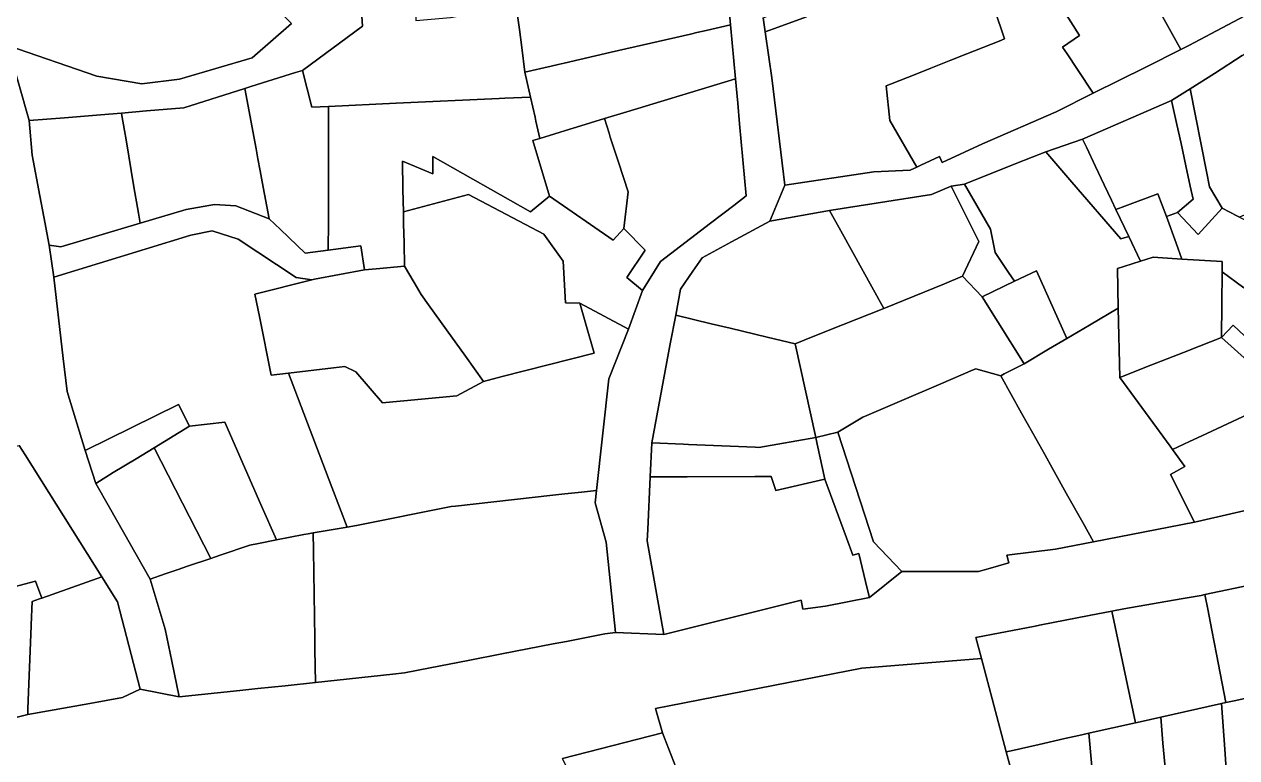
# Model space of a CAD drawing. Header units: inches. Extents: x 469449 to 472390, y 1000542 to 1004361.
# Drawn here: x 471988.6 to 472167, y 1001807 to 1001914.9 of the extents above; entities that cross this region are included whole.
import ezdxf

# ---------------------------------------------------------------- set-up
doc = ezdxf.new("R2010")
doc.units = ezdxf.units.IN
doc.header["$MEASUREMENT"] = 0
doc.layers.add('Gulele_10_07_New_Parcel', color=7, linetype='Continuous')

msp = doc.modelspace()

# ---------------------------------------------------------------- linework, layer by layer
at = {"layer": 'Gulele_10_07_New_Parcel'}
for points in [[(472171.43, 1001917.83), (472159.96, 1001911.75), (472158.8, 1001911.17), (472156.35, 1001915.58), (472152.29, 1001922.91), (472150.27, 1001926.55), (472147.6, 1001931.38), (472151.15, 1001933.8), (472157.44, 1001938.1), (472156.61, 1001939.12), (472157.27, 1001939.66), (472159.89, 1001941.8), (472161.18, 1001942.85), (472164.44, 1001945.51), (472166.41, 1001942.28), (472169.57, 1001937.08)], [(472097.35, 1001915.8), (472097.62, 1001913.75), (472098.15, 1001910.03), (472098.59, 1001906.99), (472100.55, 1001891.21), (472098.32, 1001885.88), (472092.68, 1001882.85), (472088.34, 1001880.52), (472087, 1001878.54), (472085.19, 1001875.89), (472084.47, 1001872.06), (472083.67, 1001867.83), (472080.94, 1001853.29), (472080.71, 1001848.29), (472080.35, 1001840.55), (472080.28, 1001838.88), (472082.74, 1001825.08), (472075.61, 1001825.38), (472074.25, 1001838.68), (472072.64, 1001844.48), (472072.84, 1001846.28), (472074.63, 1001862.7), (472077.53, 1001870), (472079.57, 1001875.68), (472082.25, 1001879.97), (472089.57, 1001885.58), (472093, 1001888.21), (472094.85, 1001889.63), (472093.87, 1001900.22), (472093.59, 1001903.28), (472093.26, 1001906.86), (472092.53, 1001914.78), (472092.08, 1001919.62)], [(472131.38, 1001917.08), (472132.86, 1001912.71), (472132.08, 1001912.4), (472127.29, 1001910.5), (472124.96, 1001909.57), (472122, 1001908.4), (472119.95, 1001907.59), (472116.06, 1001906.05), (472115.43, 1001905.8), (472115.97, 1001900.73), (472119.93, 1001893.86), (472118.95, 1001893.41), (472113.64, 1001893.14), (472100.55, 1001891.21), (472098.59, 1001906.99), (472098.15, 1001910.03), (472097.62, 1001913.75), (472099.53, 1001914.45), (472103.7, 1001915.98)], [(472167.82, 1001910.25), (472163.75, 1001907.64), (472160.18, 1001905.36), (472157.44, 1001903.63), (472144.34, 1001897.96), (472138.93, 1001896.09), (472136.94, 1001895.3), (472134.43, 1001894.31), (472126.98, 1001891.36), (472125.02, 1001891.07), (472122.13, 1001889.8), (472107.38, 1001887.54), (472107.09, 1001887.49), (472098.32, 1001885.88), (472100.55, 1001891.21), (472113.64, 1001893.14), (472118.95, 1001893.41), (472119.93, 1001893.86), (472120.56, 1001894.15), (472123.29, 1001895.39), (472123.66, 1001894.53), (472129.6, 1001897.26), (472140.44, 1001901.98), (472145.9, 1001904.71), (472153.63, 1001908.58), (472158.8, 1001911.17), (472159.96, 1001911.75), (472171.43, 1001917.83)], [(472038.3, 1001916.07), (472038.37, 1001914.6), (472029.58, 1001908.09), (472028.51, 1001907.75), (472021.98, 1001905.69), (472021.07, 1001905.4), (472012.08, 1001902.56), (472006.63, 1001902.11), (472002.92, 1001901.81), (471999.86, 1001901.56), (471994.53, 1001901.12), (471989.36, 1001900.7), (471986.22, 1001911.73), (471999.3, 1001907.23), (472005.9, 1001906.11), (472011.48, 1001906.81), (472022.15, 1001909.92), (472027.95, 1001914.96)], [(471986.22, 1001911.73), (471989.36, 1001900.7), (471989.78, 1001895.62), (471990.91, 1001889.61), (471991.49, 1001886.53), (471992.27, 1001882.37), (471992.98, 1001877.66), (471994.35, 1001865.68), (471994.91, 1001860.82), (471997.59, 1001852.18), (471999.14, 1001847.32), (472001.14, 1001843.79), (472007.13, 1001833.24), (472009.33, 1001825.85), (472010.31, 1001821.18), (472011.42, 1001815.89), (472005.69, 1001817.03), (472002.36, 1001829.89), (472000.03, 1001833.59), (471996.8, 1001838.72), (471988.74, 1001851.51), (471987.87, 1001852.9)], [(471985.17, 1001812.33), (471989.14, 1001813.33), (471998.29, 1001814.95), (472003.07, 1001815.8), (472005.69, 1001817.03), (472011.42, 1001815.89), (472020.32, 1001816.84), (472023, 1001817.13), (472027.01, 1001817.55), (472031.46, 1001818.03), (472042.86, 1001819.25), (472044.57, 1001819.43), (472048.35, 1001820.16), (472053.91, 1001821.25), (472058.9, 1001822.22), (472066.46, 1001823.69), (472068.42, 1001824.07), (472074.06, 1001825.17), (472075.61, 1001825.38), (472082.74, 1001825.08), (472092.74, 1001827.6), (472102.92, 1001830.16), (472103.18, 1001828.83), (472106.52, 1001829.26), (472112.98, 1001830.53), (472117.72, 1001834.34), (472129.04, 1001834.34), (472130.43, 1001834.75), (472133.5, 1001835.65), (472133.18, 1001836.78), (472140.36, 1001837.63), (472145.93, 1001838.72), (472160.82, 1001841.63), (472161.23, 1001841.71), (472166.13, 1001842.84), (472171.27, 1001844.02)], [(472169.83, 1001832.54), (472162.34, 1001830.95), (472161.77, 1001830.83), (472158.86, 1001830.32), (472150.42, 1001828.86), (472148.65, 1001828.52), (472145.3, 1001827.87), (472138.25, 1001826.51), (472137.11, 1001826.28), (472132.21, 1001825.34), (472128.62, 1001824.64), (472129.44, 1001821.54), (472111.84, 1001820.15), (472081.5, 1001814.21), (472082.54, 1001810.61), (472067.8, 1001806.82)]]:
    msp.add_lwpolyline(points, dxfattribs=at)
for points in [[(472011.48, 1001906.81), (472005.9, 1001906.11), (471999.3, 1001907.23), (471986.22, 1001911.73), (471983.99, 1001919.04), (472008.06, 1001934.57), (472027.95, 1001914.96), (472022.15, 1001909.92)], [(472153.63, 1001908.58), (472145.9, 1001904.71), (472143.57, 1001908.23), (472142.06, 1001910.52), (472141.4, 1001911.52), (472143.88, 1001913.2), (472139.71, 1001919.84), (472138.93, 1001921.08), (472141.75, 1001922.57), (472138.84, 1001927.48), (472144.18, 1001929.86), (472147.6, 1001931.38), (472150.27, 1001926.55), (472152.29, 1001922.91), (472156.35, 1001915.58), (472158.8, 1001911.17)], [(472066.13, 1001908.71), (472062.29, 1001907.83), (472061.82, 1001911.44), (472061.47, 1001914.11), (472061.01, 1001917.59), (472064.72, 1001918.25), (472065.47, 1001918.59), (472072.91, 1001922.02), (472076.56, 1001923.69), (472082.99, 1001926.65), (472089.59, 1001928.83), (472091.19, 1001929.36), (472092.08, 1001919.62), (472092.53, 1001914.78), (472088.96, 1001913.96), (472087.59, 1001913.64), (472086.65, 1001913.43), (472074.97, 1001910.74), (472068.04, 1001909.15), (472067.19, 1001908.96)], [(472115.57, 1001920.33), (472114.16, 1001919.82), (472109.44, 1001918.08), (472103.7, 1001915.98), (472099.53, 1001914.45), (472097.62, 1001913.75), (472097.35, 1001915.8), (472103.64, 1001918.25), (472114.68, 1001922.53)], [(472129.6, 1001897.26), (472123.66, 1001894.53), (472123.29, 1001895.39), (472120.56, 1001894.15), (472119.93, 1001893.86), (472115.97, 1001900.73), (472115.43, 1001905.8), (472116.06, 1001906.05), (472119.95, 1001907.59), (472122, 1001908.4), (472124.96, 1001909.57), (472127.29, 1001910.5), (472132.08, 1001912.4), (472132.86, 1001912.71), (472131.38, 1001917.08), (472138.93, 1001921.08), (472139.71, 1001919.84), (472143.88, 1001913.2), (472141.4, 1001911.52), (472142.06, 1001910.52), (472143.57, 1001908.23), (472145.9, 1001904.71), (472140.44, 1001901.98)], [(472061.01, 1001917.59), (472061.47, 1001914.11), (472061.82, 1001911.44), (472062.29, 1001907.83), (472063.11, 1001904.15), (472059.34, 1001903.98), (472058.48, 1001903.94), (472043.35, 1001903.25), (472033.37, 1001902.79), (472030.92, 1001902.68), (472029.58, 1001908.09), (472038.37, 1001914.6), (472038.3, 1001916.07), (472046.21, 1001916.24), (472046.23, 1001915.43), (472051.34, 1001915.87), (472057.88, 1001917.03)], [(472068.87, 1001899.43), (472064.46, 1001898.08), (472063.9, 1001900.61), (472063.77, 1001901.19), (472063.11, 1001904.15), (472062.29, 1001907.83), (472066.13, 1001908.71), (472067.19, 1001908.96), (472068.04, 1001909.15), (472074.97, 1001910.74), (472086.65, 1001913.43), (472087.59, 1001913.64), (472088.96, 1001913.96), (472092.53, 1001914.78), (472093.26, 1001906.86), (472077.3, 1001901.99), (472073.97, 1001900.98), (472069.89, 1001899.74)], [(472171.27, 1001912.46), (472177.91, 1001897.85), (472184.73, 1001900.7), (472187.29, 1001894.82), (472170.56, 1001887.8), (472167.43, 1001886.48), (472167.15, 1001886.63), (472164.87, 1001887.8), (472163.02, 1001890.96), (472162.58, 1001893.19), (472160.18, 1001905.36), (472163.75, 1001907.64), (472167.82, 1001910.25)], [(472029.58, 1001908.09), (472030.92, 1001902.68), (472033.37, 1001902.79), (472033.36, 1001898.84), (472033.36, 1001898.23), (472033.36, 1001897.01), (472033.36, 1001894.12), (472033.36, 1001890.28), (472033.36, 1001885.86), (472033.35, 1001881.64), (472029.97, 1001881.2), (472026.3, 1001884.67), (472024.66, 1001886.23), (472023.64, 1001891.67), (472023.33, 1001893.31), (472023.01, 1001895.06), (472022.73, 1001896.52), (472021.07, 1001905.4), (472021.98, 1001905.69), (472028.51, 1001907.75)], [(472023.64, 1001891.67), (472024.66, 1001886.23), (472019.74, 1001888.17), (472016.63, 1001888.33), (472012.44, 1001887.63), (472005.67, 1001885.6), (472005.42, 1001887.08), (472004.76, 1001890.96), (472003.59, 1001897.85), (472003.35, 1001899.25), (472002.98, 1001901.45), (472002.92, 1001901.81), (472006.63, 1001902.11), (472012.08, 1001902.56), (472021.07, 1001905.4), (472022.73, 1001896.52), (472023.01, 1001895.06), (472023.33, 1001893.31)], [(472082.25, 1001879.97), (472079.57, 1001875.68), (472077.26, 1001877.61), (472080, 1001881.64), (472076.83, 1001884.81), (472077.47, 1001890.22), (472076.05, 1001894.59), (472074.85, 1001898.27), (472074.67, 1001898.83), (472073.97, 1001900.98), (472077.3, 1001901.99), (472093.26, 1001906.86), (472093.59, 1001903.28), (472093.87, 1001900.22), (472094.85, 1001889.63), (472093, 1001888.21), (472089.57, 1001885.58)], [(472063.45, 1001897.78), (472065.9, 1001889.6), (472063.1, 1001887.27), (472048.72, 1001895.43), (472048.72, 1001892.86), (472044.25, 1001894.71), (472044.34, 1001890.58), (472044.41, 1001887.28), (472044.42, 1001886.74), (472044.44, 1001885.49), (472044.5, 1001882.69), (472044.57, 1001879.29), (472040.42, 1001878.9), (472038.66, 1001878.73), (472038.12, 1001882.27), (472033.35, 1001881.64), (472033.36, 1001885.86), (472033.36, 1001890.28), (472033.36, 1001894.12), (472033.36, 1001897.01), (472033.36, 1001898.23), (472033.36, 1001898.84), (472033.37, 1001902.79), (472043.35, 1001903.25), (472058.48, 1001903.94), (472059.34, 1001903.98), (472063.11, 1001904.15), (472063.77, 1001901.19), (472063.9, 1001900.61), (472064.46, 1001898.08)], [(472160.18, 1001891.07), (472160.61, 1001889.14), (472158.3, 1001887.15), (472156.66, 1001886.58), (472155.43, 1001889.93), (472150.57, 1001888.1), (472149.25, 1001887.6), (472148.59, 1001888.99), (472147.52, 1001891.25), (472146.25, 1001893.93), (472144.89, 1001896.8), (472144.34, 1001897.96), (472157.44, 1001903.63), (472158.21, 1001900.11), (472158.82, 1001897.33), (472159.53, 1001894.06)], [(472162.58, 1001893.19), (472163.02, 1001890.96), (472164.87, 1001887.8), (472161.36, 1001883.93), (472158.3, 1001887.15), (472160.61, 1001889.14), (472160.18, 1001891.07), (472159.53, 1001894.06), (472158.82, 1001897.33), (472158.21, 1001900.11), (472157.44, 1001903.63), (472160.18, 1001905.36)], [(472005.67, 1001885.6), (471993.99, 1001882.1), (471992.27, 1001882.37), (471991.49, 1001886.53), (471990.91, 1001889.61), (471989.78, 1001895.62), (471989.36, 1001900.7), (471994.53, 1001901.12), (471999.86, 1001901.56), (472002.92, 1001901.81), (472002.98, 1001901.45), (472003.35, 1001899.25), (472003.59, 1001897.85), (472004.76, 1001890.96), (472005.42, 1001887.08)], [(472076.83, 1001884.81), (472075.28, 1001883.09), (472065.9, 1001889.6), (472063.45, 1001897.78), (472064.46, 1001898.08), (472068.87, 1001899.43), (472069.89, 1001899.74), (472073.97, 1001900.98), (472074.67, 1001898.83), (472074.85, 1001898.27), (472076.05, 1001894.59), (472077.47, 1001890.22)], [(472144.89, 1001896.8), (472146.25, 1001893.93), (472147.52, 1001891.25), (472148.59, 1001888.99), (472149.25, 1001887.6), (472151.13, 1001883.63), (472149.94, 1001883.3), (472142.76, 1001891.64), (472138.93, 1001896.09), (472144.34, 1001897.96)], [(472065.9, 1001889.6), (472075.28, 1001883.09), (472076.83, 1001884.81), (472080, 1001881.64), (472077.26, 1001877.61), (472079.57, 1001875.68), (472077.53, 1001870), (472070.34, 1001873.82), (472068.25, 1001873.87), (472067.9, 1001880.03), (472065.08, 1001884), (472053.98, 1001889.8), (472046.61, 1001887.86), (472044.41, 1001887.28), (472044.34, 1001890.58), (472044.25, 1001894.71), (472048.72, 1001892.86), (472048.72, 1001895.43), (472063.1, 1001887.27)], [(472142.76, 1001891.64), (472149.94, 1001883.3), (472151.13, 1001883.63), (472152.85, 1001879.99), (472150.39, 1001879.21), (472149.47, 1001878.92), (472149.59, 1001873.12), (472145.36, 1001870.62), (472142.02, 1001868.64), (472137.56, 1001878.6), (472134.33, 1001877.06), (472133.42, 1001878.34), (472131.48, 1001881.31), (472130.78, 1001884.74), (472126.98, 1001891.36), (472134.43, 1001894.31), (472136.94, 1001895.3), (472138.93, 1001896.09)], [(472134.33, 1001877.06), (472129.58, 1001874.78), (472126.69, 1001877.79), (472129.07, 1001882.89), (472128.58, 1001883.88), (472125.02, 1001891.07), (472126.98, 1001891.36), (472130.78, 1001884.74), (472131.48, 1001881.31), (472133.42, 1001878.34)], [(472058.92, 1001863.02), (472056.19, 1001862.33), (472053.52, 1001866.04), (472050.73, 1001869.93), (472048.11, 1001873.58), (472047.01, 1001875.11), (472045.98, 1001876.88), (472044.57, 1001879.29), (472044.5, 1001882.69), (472044.44, 1001885.49), (472044.42, 1001886.74), (472044.41, 1001887.28), (472046.61, 1001887.86), (472053.98, 1001889.8), (472065.08, 1001884), (472067.9, 1001880.03), (472068.25, 1001873.87), (472070.34, 1001873.82), (472071.23, 1001870.75), (472072.49, 1001866.47)], [(472124, 1001876.69), (472115.07, 1001873.04), (472108.75, 1001884.48), (472107.09, 1001887.49), (472107.38, 1001887.54), (472122.13, 1001889.8), (472125.02, 1001891.07), (472128.58, 1001883.88), (472129.07, 1001882.89), (472126.69, 1001877.79)], [(472158.1, 1001882.65), (472158.95, 1001880.33), (472155.43, 1001880.54), (472154.72, 1001880.59), (472152.85, 1001879.99), (472151.13, 1001883.63), (472149.25, 1001887.6), (472150.57, 1001888.1), (472155.43, 1001889.93), (472156.66, 1001886.58)], [(472024.66, 1001886.23), (472026.3, 1001884.67), (472029.97, 1001881.2), (472033.35, 1001881.64), (472038.12, 1001882.27), (472038.66, 1001878.73), (472031.34, 1001877.35), (472030.94, 1001877.28), (472028.63, 1001877.6), (472020.1, 1001883.24), (472016.29, 1001884.47), (472013.12, 1001883.83), (471992.98, 1001877.66), (471992.27, 1001882.37), (471993.99, 1001882.1), (472005.67, 1001885.6), (472012.44, 1001887.63), (472016.63, 1001888.33), (472019.74, 1001888.17)], [(472167.43, 1001886.48), (472173.66, 1001883.29), (472169.58, 1001878.03), (472168.05, 1001876.07), (472164.85, 1001878.43), (472164.86, 1001879.98), (472158.95, 1001880.33), (472158.1, 1001882.65), (472156.66, 1001886.58), (472158.3, 1001887.15), (472161.36, 1001883.93), (472164.87, 1001887.8), (472167.15, 1001886.63)], [(472104.7, 1001868.92), (472102.03, 1001867.87), (472097.94, 1001868.84), (472092.5, 1001870.14), (472089.71, 1001870.81), (472084.47, 1001872.06), (472085.19, 1001875.89), (472087, 1001878.54), (472088.34, 1001880.52), (472092.68, 1001882.85), (472098.32, 1001885.88), (472107.09, 1001887.49), (472108.75, 1001884.48), (472115.07, 1001873.04), (472108.99, 1001870.63)], [(472023.22, 1001871.89), (472024.97, 1001863.24), (472027.49, 1001863.54), (472033.89, 1001846.74), (472036.13, 1001840.86), (472031.14, 1001840.06), (472030.37, 1001839.91), (472029.75, 1001839.79), (472025.72, 1001839), (472023.43, 1001844.22), (472022.55, 1001846.22), (472018.13, 1001856.32), (472012.93, 1001855.72), (472011.32, 1001858.94), (471997.59, 1001852.18), (471994.91, 1001860.82), (471994.35, 1001865.68), (471992.98, 1001877.66), (472013.12, 1001883.83), (472016.29, 1001884.47), (472020.1, 1001883.24), (472028.63, 1001877.6), (472030.94, 1001877.28), (472022.56, 1001875.16)], [(472178.65, 1001880.07), (472182.73, 1001875.45), (472183.8, 1001871.67), (472183.9, 1001869.66), (472184.25, 1001862.44), (472184.37, 1001859.91), (472184.2, 1001858.82), (472182.35, 1001857.26), (472180.74, 1001857.15), (472166.5, 1001870.58), (472164.78, 1001868.78), (472164.82, 1001873.75), (472164.85, 1001878.43), (472168.05, 1001876.07), (472169.58, 1001878.03), (472173.66, 1001883.29), (472175.7, 1001881.97)], [(472154.38, 1001864.69), (472149.81, 1001862.89), (472149.59, 1001873.12), (472149.47, 1001878.92), (472150.39, 1001879.21), (472152.85, 1001879.99), (472154.72, 1001880.59), (472155.43, 1001880.54), (472158.95, 1001880.33), (472164.86, 1001879.98), (472164.85, 1001878.43), (472164.82, 1001873.75), (472164.78, 1001868.78), (472161.56, 1001867.51), (472159.16, 1001866.57)], [(472053.52, 1001866.04), (472056.19, 1001862.33), (472052.28, 1001860.18), (472044.45, 1001859.45), (472042.87, 1001859.3), (472041.33, 1001859.16), (472037.42, 1001863.72), (472035.81, 1001864.53), (472034.1, 1001864.33), (472027.49, 1001863.54), (472024.97, 1001863.24), (472023.22, 1001871.89), (472022.56, 1001875.16), (472030.94, 1001877.28), (472031.34, 1001877.35), (472038.66, 1001878.73), (472040.42, 1001878.9), (472044.57, 1001879.29), (472045.98, 1001876.88), (472047.01, 1001875.11), (472048.11, 1001873.58), (472050.73, 1001869.93)], [(472135.74, 1001864.93), (472132.82, 1001863.42), (472132.31, 1001863.16), (472128.64, 1001864.18), (472128.24, 1001864.01), (472123.48, 1001861.96), (472117.42, 1001859.36), (472112.6, 1001857.29), (472112, 1001857.04), (472108.33, 1001854.84), (472105.07, 1001854.07), (472102.03, 1001867.87), (472104.7, 1001868.92), (472108.99, 1001870.63), (472115.07, 1001873.04), (472124, 1001876.69), (472126.69, 1001877.79), (472129.58, 1001874.78), (472131.89, 1001871.09)], [(472142.02, 1001868.64), (472139.34, 1001867.06), (472135.74, 1001864.93), (472131.89, 1001871.09), (472129.58, 1001874.78), (472134.33, 1001877.06), (472137.56, 1001878.6)], [(472074.63, 1001862.7), (472072.84, 1001846.28), (472070.62, 1001846.03), (472068.18, 1001845.76), (472066.4, 1001845.57), (472052.08, 1001843.99), (472051.44, 1001843.92), (472037.52, 1001841.14), (472036.13, 1001840.86), (472033.89, 1001846.74), (472027.49, 1001863.54), (472034.1, 1001864.33), (472035.81, 1001864.53), (472037.42, 1001863.72), (472041.33, 1001859.16), (472042.87, 1001859.3), (472044.45, 1001859.45), (472052.28, 1001860.18), (472056.19, 1001862.33), (472058.92, 1001863.02), (472072.49, 1001866.47), (472071.23, 1001870.75), (472070.34, 1001873.82), (472077.53, 1001870)], [(472105.07, 1001854.07), (472096.68, 1001852.6), (472096.15, 1001852.63), (472086.35, 1001853.06), (472085.64, 1001853.09), (472080.94, 1001853.29), (472083.67, 1001867.83), (472084.47, 1001872.06), (472089.71, 1001870.81), (472092.5, 1001870.14), (472097.94, 1001868.84), (472102.03, 1001867.87)], [(472160.82, 1001841.63), (472145.93, 1001838.72), (472144.35, 1001841.55), (472142.19, 1001845.43), (472139.91, 1001849.52), (472138.77, 1001851.57), (472137.03, 1001854.69), (472136.19, 1001856.19), (472135.37, 1001857.66), (472133.85, 1001860.4), (472132.31, 1001863.16), (472132.82, 1001863.42), (472135.74, 1001864.93), (472139.34, 1001867.06), (472142.02, 1001868.64), (472145.36, 1001870.62), (472149.59, 1001873.12), (472149.81, 1001862.89), (472154.13, 1001856.99), (472157.21, 1001852.78), (472157.57, 1001852.29), (472159.4, 1001849.79), (472157.26, 1001848.61)], [(472187.61, 1001854.62), (472187.82, 1001852.05), (472193.45, 1001852.91), (472194.42, 1001848.67), (472180.86, 1001846.23), (472179.51, 1001850.37), (472178.59, 1001853.18), (472176.52, 1001857.49), (472175.85, 1001858.87), (472172.43, 1001861.93), (472164.78, 1001868.78), (472166.5, 1001870.58), (472180.74, 1001857.15), (472182.35, 1001857.26), (472184.2, 1001858.82), (472184.37, 1001859.91), (472184.25, 1001862.44), (472183.9, 1001869.66), (472183.8, 1001871.67), (472186.53, 1001871.48), (472186.74, 1001865.52)], [(472160.08, 1001853.46), (472157.57, 1001852.29), (472157.21, 1001852.78), (472154.13, 1001856.99), (472149.81, 1001862.89), (472154.38, 1001864.69), (472159.16, 1001866.57), (472161.56, 1001867.51), (472164.78, 1001868.78), (472172.43, 1001861.93), (472175.85, 1001858.87), (472172.68, 1001857.84), (472171.58, 1001857.78), (472168.98, 1001857.63), (472167.86, 1001857.1), (472161.89, 1001854.31)], [(472129.04, 1001834.34), (472117.72, 1001834.34), (472113.59, 1001838.74), (472108.33, 1001854.84), (472112, 1001857.04), (472112.6, 1001857.29), (472117.42, 1001859.36), (472123.48, 1001861.96), (472128.24, 1001864.01), (472128.64, 1001864.18), (472132.31, 1001863.16), (472133.85, 1001860.4), (472135.37, 1001857.66), (472136.19, 1001856.19), (472137.03, 1001854.69), (472138.77, 1001851.57), (472139.91, 1001849.52), (472142.19, 1001845.43), (472144.35, 1001841.55), (472145.93, 1001838.72), (472140.36, 1001837.63), (472133.18, 1001836.78), (472133.5, 1001835.65), (472130.43, 1001834.75)], [(472012.93, 1001855.72), (472007.74, 1001852.56), (472005.07, 1001850.94), (472001.72, 1001848.9), (471999.14, 1001847.32), (471997.59, 1001852.18), (472011.32, 1001858.94)], [(472161.23, 1001841.71), (472160.82, 1001841.63), (472157.26, 1001848.61), (472159.4, 1001849.79), (472157.57, 1001852.29), (472160.08, 1001853.46), (472161.89, 1001854.31), (472167.86, 1001857.1), (472168.98, 1001857.63), (472171.58, 1001857.78), (472172.68, 1001857.84), (472175.85, 1001858.87), (472176.52, 1001857.49), (472178.59, 1001853.18), (472179.51, 1001850.37), (472180.86, 1001846.23), (472171.27, 1001844.02), (472166.13, 1001842.84)], [(472017.43, 1001836.74), (472016.09, 1001836.28), (472008.77, 1001850.55), (472007.74, 1001852.56), (472012.93, 1001855.72), (472018.13, 1001856.32), (472022.55, 1001846.22), (472023.43, 1001844.22), (472025.72, 1001839), (472023.09, 1001838.48), (472021.83, 1001838.23)], [(472105.29, 1001853.08), (472106.42, 1001847.95), (472099.22, 1001846.25), (472098.52, 1001848.32), (472096.11, 1001848.32), (472086.14, 1001848.3), (472080.71, 1001848.29), (472080.94, 1001853.29), (472085.64, 1001853.09), (472086.35, 1001853.06), (472096.15, 1001852.63), (472096.68, 1001852.6), (472105.07, 1001854.07)], [(472117.72, 1001834.34), (472112.98, 1001830.53), (472112.66, 1001831.86), (472111.41, 1001836.98), (472110.55, 1001836.75), (472109.6, 1001839.33), (472106.42, 1001847.95), (472105.29, 1001853.08), (472105.07, 1001854.07), (472108.33, 1001854.84), (472113.59, 1001838.74)], [(472000.03, 1001833.59), (471997.15, 1001832.56), (471991.19, 1001830.42), (471990.27, 1001832.94), (471985.68, 1001831.7), (471982.74, 1001830.9), (471982.36, 1001830.8), (471980.1, 1001830.19), (471977.59, 1001829.51), (471973.2, 1001829.18), (471971.5, 1001829.05), (471970.62, 1001828.98), (471968.61, 1001828.83), (471965.86, 1001828.62), (471959.4, 1001847.04), (471963.99, 1001847.98), (471986.17, 1001852.55), (471987.87, 1001852.9), (471988.74, 1001851.51), (471996.8, 1001838.72)], [(472009.37, 1001834), (472007.13, 1001833.24), (472001.14, 1001843.79), (471999.14, 1001847.32), (472001.72, 1001848.9), (472005.07, 1001850.94), (472007.74, 1001852.56), (472008.77, 1001850.55), (472016.09, 1001836.28), (472012.66, 1001835.12), (472011.26, 1001834.64)], [(472098.52, 1001848.32), (472099.22, 1001846.25), (472106.42, 1001847.95), (472109.6, 1001839.33), (472110.55, 1001836.75), (472111.41, 1001836.98), (472112.66, 1001831.86), (472112.98, 1001830.53), (472106.52, 1001829.26), (472103.18, 1001828.83), (472102.92, 1001830.16), (472092.74, 1001827.6), (472082.74, 1001825.08), (472080.28, 1001838.88), (472080.35, 1001840.55), (472080.71, 1001848.29), (472086.14, 1001848.3), (472096.11, 1001848.32)], [(472042.86, 1001819.25), (472031.46, 1001818.03), (472031.43, 1001820.44), (472031.39, 1001822.91), (472031.37, 1001824.52), (472031.18, 1001837.45), (472031.14, 1001840.06), (472036.13, 1001840.86), (472037.52, 1001841.14), (472051.44, 1001843.92), (472052.08, 1001843.99), (472066.4, 1001845.57), (472068.18, 1001845.76), (472070.62, 1001846.03), (472072.84, 1001846.28), (472072.64, 1001844.48), (472074.25, 1001838.68), (472075.61, 1001825.38), (472074.06, 1001825.17), (472068.42, 1001824.07), (472066.46, 1001823.69), (472058.9, 1001822.22), (472053.91, 1001821.25), (472048.35, 1001820.16), (472044.57, 1001819.43)], [(472020.32, 1001816.84), (472011.42, 1001815.89), (472010.31, 1001821.18), (472009.33, 1001825.85), (472007.13, 1001833.24), (472009.37, 1001834), (472011.26, 1001834.64), (472012.66, 1001835.12), (472016.09, 1001836.28), (472017.43, 1001836.74), (472021.83, 1001838.23), (472023.09, 1001838.48), (472025.72, 1001839), (472029.75, 1001839.79), (472030.37, 1001839.91), (472031.14, 1001840.06), (472031.18, 1001837.45), (472031.37, 1001824.52), (472031.39, 1001822.91), (472031.43, 1001820.44), (472031.46, 1001818.03), (472027.01, 1001817.55), (472023, 1001817.13)], [(471985.17, 1001812.33), (471977.48, 1001810.37), (471977.49, 1001812.61), (471977.52, 1001817.53), (471977.59, 1001829.51), (471980.1, 1001830.19), (471982.36, 1001830.8), (471982.74, 1001830.9), (471985.68, 1001831.7), (471990.27, 1001832.94), (471991.19, 1001830.42), (471990.87, 1001830.31), (471989.77, 1001829.95), (471989.64, 1001826.53), (471989.64, 1001826.36), (471989.17, 1001814.13), (471989.14, 1001813.33)], [(471998.29, 1001814.95), (471989.14, 1001813.33), (471989.17, 1001814.13), (471989.64, 1001826.36), (471989.64, 1001826.53), (471989.77, 1001829.95), (471990.87, 1001830.31), (471991.19, 1001830.42), (471997.15, 1001832.56), (472000.03, 1001833.59), (472002.36, 1001829.89), (472005.69, 1001817.03), (472003.07, 1001815.8)], [(472166.65, 1001815.34), (472165.41, 1001815.06), (472164.03, 1001822.21), (472163.35, 1001825.72), (472162.76, 1001828.8), (472162.34, 1001830.95), (472169.83, 1001832.54), (472170.28, 1001830), (472170.97, 1001826.05), (472171.49, 1001823.06), (472171.52, 1001822.85), (472172.6, 1001816.67)], [(472152.82, 1001812.24), (472152.13, 1001812.09), (472150.95, 1001817.64), (472149.14, 1001826.22), (472148.65, 1001828.52), (472150.42, 1001828.86), (472158.86, 1001830.32), (472161.77, 1001830.83), (472162.34, 1001830.95), (472162.76, 1001828.8), (472163.35, 1001825.72), (472164.03, 1001822.21), (472165.41, 1001815.06), (472164.79, 1001814.92), (472155.84, 1001812.92)], [(472133.83, 1001807.99), (472133.1, 1001807.83), (472129.44, 1001821.54), (472128.62, 1001824.64), (472132.21, 1001825.34), (472137.11, 1001826.28), (472138.25, 1001826.51), (472145.3, 1001827.87), (472148.65, 1001828.52), (472149.14, 1001826.22), (472150.95, 1001817.64), (472152.13, 1001812.09), (472145.47, 1001810.6), (472145.28, 1001810.55), (472143.8, 1001810.22), (472141.74, 1001809.76), (472137.93, 1001808.91)], [(472146.11, 1001768.04), (472106.14, 1001757.09), (472102.43, 1001764.32), (472097.73, 1001784.11), (472095.72, 1001792.56), (472089.78, 1001798.74), (472089.57, 1001798.78), (472086.93, 1001799.34), (472085.98, 1001801.78), (472085.2, 1001803.78), (472082.79, 1001809.97), (472082.54, 1001810.61), (472081.5, 1001814.21), (472111.84, 1001820.15), (472129.44, 1001821.54), (472133.1, 1001807.83), (472133.97, 1001804.6), (472135.37, 1001799.33), (472136.29, 1001795.91), (472137.07, 1001793.67), (472142.73, 1001777.63)], [(472173.33, 1001789.8), (472166.61, 1001788.34), (472166.21, 1001794.12), (472166.1, 1001795.73), (472165.66, 1001802.27), (472165.25, 1001808.19), (472164.79, 1001814.92), (472165.41, 1001815.06), (472166.65, 1001815.34), (472172.6, 1001816.67), (472174.45, 1001817.08), (472175.4, 1001813.81), (472175.78, 1001804.55), (472176.02, 1001798.74), (472176.1, 1001796.93), (472176.21, 1001794.19), (472176.25, 1001793.2)], [(472166.61, 1001788.34), (472158.42, 1001786.56), (472157.92, 1001788.08), (472157.47, 1001793.48), (472157.45, 1001793.71), (472156.8, 1001801.46), (472156.42, 1001806.02), (472156.16, 1001809.11), (472155.84, 1001812.92), (472164.79, 1001814.92), (472165.25, 1001808.19), (472165.66, 1001802.27), (472166.1, 1001795.73), (472166.21, 1001794.12)], [(472157.47, 1001793.48), (472157.92, 1001788.08), (472149.38, 1001794.36), (472146.46, 1001796.51), (472145.98, 1001802.2), (472145.65, 1001806.2), (472145.28, 1001810.55), (472145.47, 1001810.6), (472152.13, 1001812.09), (472152.82, 1001812.24), (472155.84, 1001812.92), (472156.16, 1001809.11), (472156.42, 1001806.02), (472156.8, 1001801.46), (472157.45, 1001793.71)], [(472079.39, 1001795.52), (472074.63, 1001793.12), (472067.8, 1001806.82), (472082.54, 1001810.61), (472082.79, 1001809.97), (472085.2, 1001803.78), (472085.98, 1001801.78), (472086.93, 1001799.34)], [(472137.77, 1001793.69), (472137.07, 1001793.67), (472136.29, 1001795.91), (472135.37, 1001799.33), (472133.97, 1001804.6), (472133.1, 1001807.83), (472133.83, 1001807.99), (472137.93, 1001808.91), (472141.74, 1001809.76), (472143.8, 1001810.22), (472145.28, 1001810.55), (472145.65, 1001806.2), (472145.98, 1001802.2), (472146.46, 1001796.51), (472144.65, 1001795.14), (472143.51, 1001793.84), (472143.25, 1001793.84)]]:
    msp.add_lwpolyline(points, close=True, dxfattribs=at)

doc.saveas('drawing.dxf')
